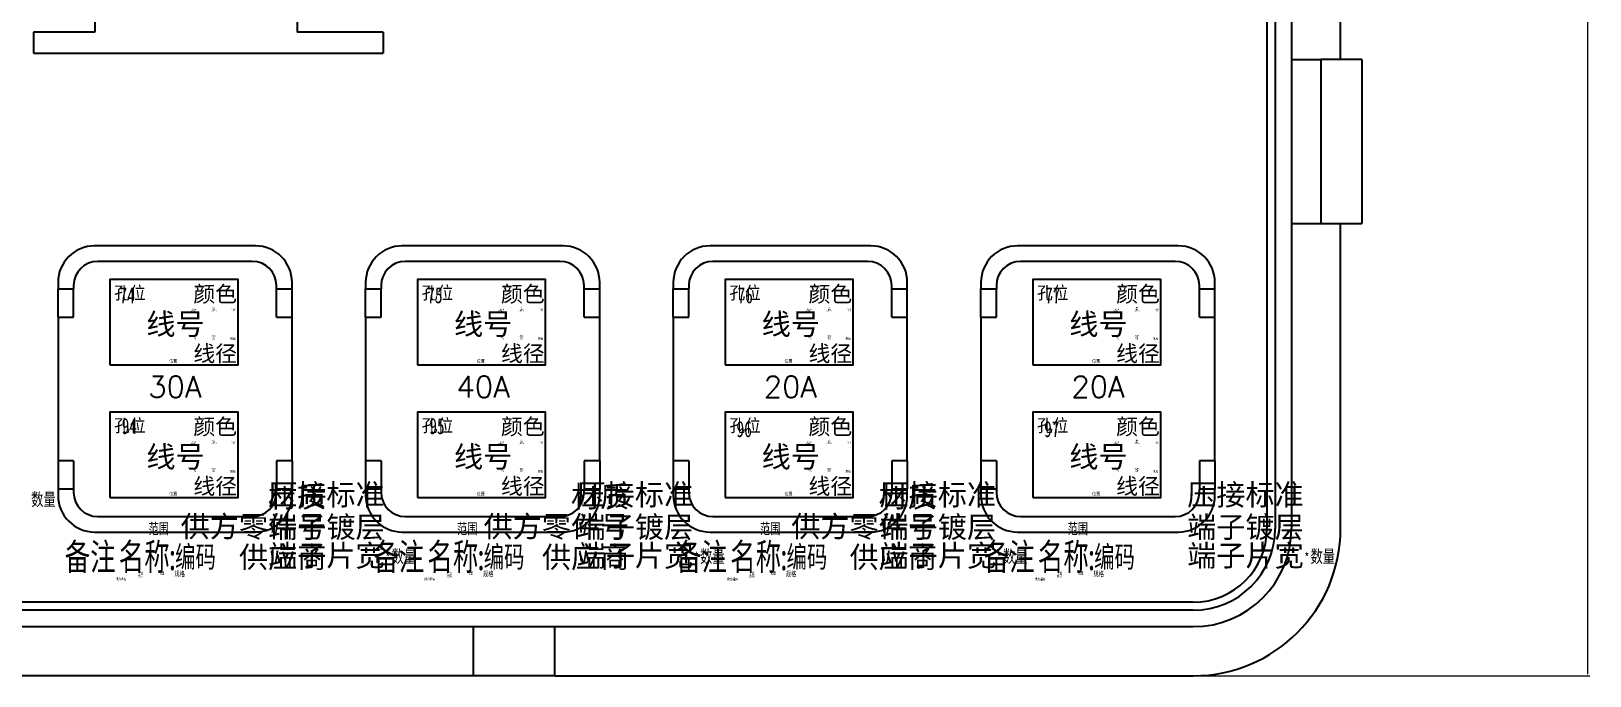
# Model space of a CAD drawing. Header units: millimetres. Extents: x -2653 to 6698, y -4403 to -42.
# Drawn here: x -2384.4 to -2238.4, y -342 to -281.6 of the extents above; entities that cross this region are included whole.
import ezdxf
from ezdxf.enums import TextEntityAlignment as Align

# ---------------------------------------------------------------- set-up
doc = ezdxf.new("R2010")
doc.units = ezdxf.units.MM
doc.header["$MEASUREMENT"] = 0
for name, color, linetype in [('文字', 3, 'Continuous'), ('轮廓线', 7, 'Continuous'), ('附件-供应商', 43, 'Continuous'), ('附件-名称', 53, 'Continuous'), ('附件-数量', 21, 'Continuous'), ('附件-编码', 52, 'Continuous')]:
    doc.layers.add(name, color=color, linetype=linetype)
for name, color, linetype, plot in [('附件-不打印', 2, 'Continuous', False), ('隐藏-剥皮长度', 2, 'Continuous', False), ('隐藏-加余量', 1, 'Continuous', False), ('隐藏-备注', 1, 'Continuous', False), ('隐藏-孔位', 1, 'Continuous', False), ('隐藏-对应端子', 2, 'Continuous', False), ('隐藏-规格', 1, 'Continuous', False), ('隐藏-辅助信息', 3, 'Continuous', False), ('隐藏-防水栓', 2, 'Continuous', False)]:
    doc.layers.add(name, color=color, linetype=linetype, plot=plot)
doc.styles.add('CL', font='', dxfattribs={"height": 2})
doc.styles.get("Standard").update_dxf_attribs({"font": 'txt', "bigfont": 'gbcbig.shx'})
doc.styles.add('灯泡', font='', dxfattribs={"width": 0.7})
doc.styles.get('CL').set_extended_font_data('SimSun')
doc.styles.get('灯泡').set_extended_font_data('NSimSun')

msp = doc.modelspace()

# ---------------------------------------------------------------- linework, layer by layer
at = {"color": 0, "lineweight": -3}
for p, q in [((-2268.67, -120.31), (-2268.67, -328.2)), ((-2267.91, -120.31), (-2267.91, -328.21)), ((-2266.38, -120.31), (-2266.38, -328.19)), ((-2261.78, -284.28), (-2261.78, -175.48)), ((-2384.15, -283.69), (-2351.41, -283.69)), ((-2261.78, -328.22), (-2261.78, -299.61)), ((-2275.57, -335.08), (-2609.64, -335.08)), ((-2275.57, -335.84), (-2609.64, -335.84)), ((-2275.57, -337.38), (-2609.64, -337.38)), ((-2343, -341.97), (-2407.36, -341.97)), ((-2335.34, -341.97), (-2275.57, -341.97))]:
    msp.add_line(p, q, dxfattribs=at)
at = {"color": 0, "lineweight": -3, "ltscale": 0.33495}
for p, q in [((-2378.39, -268.31), (-2378.39, -281.71)), ((-2359.47, -268.31), (-2359.47, -281.71))]:
    msp.add_line(p, q, dxfattribs=at)
at = {"color": 0, "lineweight": -3, "ltscale": 0.18975}
msp.add_line((-2378.39, -281.71), (-2384.15, -281.71), dxfattribs=at)
at = {"color": 0, "lineweight": -3, "ltscale": 0.0495}
for p, q in [((-2384.15, -281.71), (-2384.15, -283.69)), ((-2351.41, -281.71), (-2351.41, -283.69))]:
    msp.add_line(p, q, dxfattribs=at)
at = {"color": 0, "lineweight": -3, "ltscale": 0.2508}
msp.add_line((-2351.41, -281.71), (-2359.47, -281.71), dxfattribs=at)
at = {"color": 0, "lineweight": -3, "ltscale": 0.060811}
for p, q in [((-2266.38, -284.28), (-2263.62, -284.28)), ((-2266.38, -299.61), (-2263.62, -299.61))]:
    msp.add_line(p, q, dxfattribs=at)
at = {"color": 0, "lineweight": -3, "ltscale": 0.084459}
for p, q in [((-2259.79, -284.28), (-2263.62, -284.28)), ((-2263.62, -299.61), (-2259.79, -299.61))]:
    msp.add_line(p, q, dxfattribs=at)
at = {"color": 0, "lineweight": -3, "ltscale": 0.337837}
for p, q in [((-2263.62, -284.28), (-2263.62, -299.61)), ((-2259.79, -284.28), (-2259.79, -299.61))]:
    msp.add_line(p, q, dxfattribs=at)
at = {"color": 0, "lineweight": -3, "ltscale": 0.376201}
for p, q in [((-2363.37, -301.72), (-2378.42, -301.72)), ((-2334.57, -301.72), (-2349.62, -301.72)), ((-2305.77, -301.72), (-2320.82, -301.72)), ((-2276.97, -301.72), (-2292.02, -301.72)), ((-2378.42, -328.51), (-2363.37, -328.51)), ((-2349.62, -328.51), (-2334.57, -328.51)), ((-2320.82, -328.51), (-2305.77, -328.51)), ((-2292.02, -328.51), (-2276.97, -328.51))]:
    msp.add_line(p, q, dxfattribs=at)
at = {"color": 0, "lineweight": -3, "ltscale": 0.361996}
for p, q in [((-2363.66, -303.17), (-2378.13, -303.17)), ((-2334.86, -303.17), (-2349.34, -303.17)), ((-2306.06, -303.17), (-2320.54, -303.17)), ((-2277.26, -303.17), (-2291.74, -303.17)), ((-2378.13, -327.06), (-2363.66, -327.06)), ((-2349.34, -327.06), (-2334.86, -327.06)), ((-2320.54, -327.06), (-2306.06, -327.06)), ((-2291.74, -327.06), (-2277.26, -327.06))]:
    msp.add_line(p, q, dxfattribs=at)
at = {"color": 0, "lineweight": -3, "ltscale": 0.014851}
for p, q in [((-2381.85, -305.15), (-2381.85, -305.74)), ((-2359.94, -305.74), (-2359.94, -305.15)), ((-2353.05, -305.15), (-2353.05, -305.74)), ((-2331.14, -305.74), (-2331.14, -305.15)), ((-2324.25, -305.15), (-2324.25, -305.74)), ((-2302.34, -305.74), (-2302.34, -305.15)), ((-2295.45, -305.15), (-2295.45, -305.74)), ((-2273.54, -305.74), (-2273.54, -305.15))]:
    msp.add_line(p, q, dxfattribs=at)
at = {"color": 0, "lineweight": -3, "ltscale": 0.066}
for p, q in [((-2381.85, -308.38), (-2381.85, -305.74)), ((-2380.4, -308.38), (-2380.4, -305.74)), ((-2361.39, -308.38), (-2361.39, -305.74)), ((-2359.94, -308.38), (-2359.94, -305.74)), ((-2353.05, -308.38), (-2353.05, -305.74)), ((-2351.6, -308.38), (-2351.6, -305.74)), ((-2332.59, -308.38), (-2332.59, -305.74)), ((-2331.14, -308.38), (-2331.14, -305.74)), ((-2324.25, -308.38), (-2324.25, -305.74)), ((-2322.8, -308.38), (-2322.8, -305.74)), ((-2303.79, -308.38), (-2303.79, -305.74)), ((-2302.34, -308.38), (-2302.34, -305.74)), ((-2295.45, -308.38), (-2295.45, -305.74)), ((-2294, -308.38), (-2294, -305.74)), ((-2274.99, -308.38), (-2274.99, -305.74)), ((-2273.54, -308.38), (-2273.54, -305.74)), ((-2381.85, -321.85), (-2381.85, -324.49)), ((-2380.4, -321.85), (-2380.4, -324.49)), ((-2361.39, -321.85), (-2361.39, -324.49)), ((-2359.94, -321.85), (-2359.94, -324.49)), ((-2353.05, -321.85), (-2353.05, -324.49)), ((-2351.6, -321.85), (-2351.6, -324.49)), ((-2332.59, -321.85), (-2332.59, -324.49)), ((-2331.14, -321.85), (-2331.14, -324.49)), ((-2324.25, -321.85), (-2324.25, -324.49)), ((-2322.8, -321.85), (-2322.8, -324.49)), ((-2303.79, -321.85), (-2303.79, -324.49)), ((-2302.34, -321.85), (-2302.34, -324.49)), ((-2295.45, -321.85), (-2295.45, -324.49)), ((-2294, -321.85), (-2294, -324.49)), ((-2274.99, -321.85), (-2274.99, -324.49)), ((-2273.54, -321.85), (-2273.54, -324.49))]:
    msp.add_line(p, q, dxfattribs=at)
at = {"color": 0, "lineweight": -3, "ltscale": 0.036301}
for p, q in [((-2381.85, -305.74), (-2380.4, -305.74)), ((-2353.05, -305.74), (-2351.6, -305.74)), ((-2324.25, -305.74), (-2322.8, -305.74)), ((-2295.45, -305.74), (-2294, -305.74)), ((-2381.85, -308.38), (-2380.4, -308.38)), ((-2353.05, -308.38), (-2351.6, -308.38)), ((-2324.25, -308.38), (-2322.8, -308.38)), ((-2295.45, -308.38), (-2294, -308.38)), ((-2380.4, -321.85), (-2381.85, -321.85)), ((-2351.6, -321.85), (-2353.05, -321.85)), ((-2322.8, -321.85), (-2324.25, -321.85)), ((-2294, -321.85), (-2295.45, -321.85)), ((-2380.4, -324.49), (-2381.85, -324.49)), ((-2351.6, -324.49), (-2353.05, -324.49)), ((-2322.8, -324.49), (-2324.25, -324.49)), ((-2294, -324.49), (-2295.45, -324.49))]:
    msp.add_line(p, q, dxfattribs=at)
at = {"color": 0, "lineweight": -3, "ltscale": 0.007748}
for p, q in [((-2380.4, -305.43), (-2380.4, -305.74)), ((-2361.39, -305.74), (-2361.39, -305.43)), ((-2351.6, -305.43), (-2351.6, -305.74)), ((-2332.59, -305.74), (-2332.59, -305.43)), ((-2322.8, -305.43), (-2322.8, -305.74)), ((-2303.79, -305.74), (-2303.79, -305.43)), ((-2294, -305.43), (-2294, -305.74)), ((-2274.99, -305.74), (-2274.99, -305.43)), ((-2380.4, -324.49), (-2380.4, -324.8)), ((-2361.39, -324.8), (-2361.39, -324.49)), ((-2351.6, -324.49), (-2351.6, -324.8)), ((-2332.59, -324.8), (-2332.59, -324.49)), ((-2322.8, -324.49), (-2322.8, -324.8)), ((-2303.79, -324.8), (-2303.79, -324.49)), ((-2294, -324.49), (-2294, -324.8)), ((-2274.99, -324.8), (-2274.99, -324.49))]:
    msp.add_line(p, q, dxfattribs=at)
at = {"color": 0, "lineweight": -3, "ltscale": 0.036299}
for p, q in [((-2361.39, -305.74), (-2359.94, -305.74)), ((-2332.59, -305.74), (-2331.14, -305.74)), ((-2303.79, -305.74), (-2302.34, -305.74)), ((-2274.99, -305.74), (-2273.54, -305.74)), ((-2361.39, -308.38), (-2359.94, -308.38)), ((-2332.59, -308.38), (-2331.14, -308.38)), ((-2303.79, -308.38), (-2302.34, -308.38)), ((-2274.99, -308.38), (-2273.54, -308.38)), ((-2359.94, -321.85), (-2361.39, -321.85)), ((-2331.14, -321.85), (-2332.59, -321.85)), ((-2302.34, -321.85), (-2303.79, -321.85)), ((-2273.54, -321.85), (-2274.99, -321.85)), ((-2359.94, -324.49), (-2361.39, -324.49)), ((-2331.14, -324.49), (-2332.59, -324.49)), ((-2302.34, -324.49), (-2303.79, -324.49)), ((-2273.54, -324.49), (-2274.99, -324.49))]:
    msp.add_line(p, q, dxfattribs=at)
at = {"color": 0, "lineweight": -3, "ltscale": 0.3036}
for p, q in [((-2381.85, -308.38), (-2381.85, -320.53)), ((-2353.05, -308.38), (-2353.05, -320.53)), ((-2324.25, -308.38), (-2324.25, -320.53)), ((-2295.45, -308.38), (-2295.45, -320.53))]:
    msp.add_line(p, q, dxfattribs=at)
at = {"color": 0, "lineweight": -3, "ltscale": 0.032999}
for p, q in [((-2359.94, -309.7), (-2359.94, -308.38)), ((-2331.14, -309.7), (-2331.14, -308.38)), ((-2302.34, -309.7), (-2302.34, -308.38)), ((-2273.54, -309.7), (-2273.54, -308.38))]:
    msp.add_line(p, q, dxfattribs=at)
at = {"color": 0, "lineweight": -3, "ltscale": 0.303601}
for p, q in [((-2359.94, -321.85), (-2359.94, -309.7)), ((-2331.14, -321.85), (-2331.14, -309.7)), ((-2302.34, -321.85), (-2302.34, -309.7)), ((-2273.54, -321.85), (-2273.54, -309.7))]:
    msp.add_line(p, q, dxfattribs=at)
at = {"color": 0, "lineweight": -3, "ltscale": 0.033}
for p, q in [((-2381.85, -320.53), (-2381.85, -321.85)), ((-2353.05, -320.53), (-2353.05, -321.85)), ((-2324.25, -320.53), (-2324.25, -321.85)), ((-2295.45, -320.53), (-2295.45, -321.85))]:
    msp.add_line(p, q, dxfattribs=at)
at = {"color": 0, "lineweight": -3, "ltscale": 0.01485}
for p, q in [((-2381.85, -324.49), (-2381.85, -325.08)), ((-2359.94, -325.08), (-2359.94, -324.49)), ((-2353.05, -324.49), (-2353.05, -325.08)), ((-2331.14, -325.08), (-2331.14, -324.49)), ((-2324.25, -324.49), (-2324.25, -325.08)), ((-2302.34, -325.08), (-2302.34, -324.49)), ((-2295.45, -324.49), (-2295.45, -325.08)), ((-2273.54, -325.08), (-2273.54, -324.49))]:
    msp.add_line(p, q, dxfattribs=at)
at = {"color": 0, "lineweight": -3, "ltscale": 0.101351}
for p, q in [((-2343, -337.38), (-2343, -341.97)), ((-2335.34, -341.97), (-2335.34, -337.38))]:
    msp.add_line(p, q, dxfattribs=at)
at = {"color": 0, "lineweight": -3, "ltscale": 0.168918}
msp.add_line((-2335.34, -341.97), (-2343, -341.97), dxfattribs=at)
at = {"color": 0, "lineweight": -3}
for points in [[(-2377, -312.86), (-2365, -312.86), (-2365, -304.86), (-2377, -304.86)], [(-2348.2, -312.86), (-2336.2, -312.86), (-2336.2, -304.86), (-2348.2, -304.86)], [(-2319.4, -312.86), (-2307.4, -312.86), (-2307.4, -304.86), (-2319.4, -304.86)], [(-2290.6, -312.86), (-2278.6, -312.86), (-2278.6, -304.86), (-2290.6, -304.86)], [(-2377, -325.28), (-2365, -325.28), (-2365, -317.28), (-2377, -317.28)], [(-2348.2, -325.28), (-2336.2, -325.28), (-2336.2, -317.28), (-2348.2, -317.28)], [(-2319.4, -325.28), (-2307.4, -325.28), (-2307.4, -317.28), (-2319.4, -317.28)], [(-2290.6, -325.28), (-2278.6, -325.28), (-2278.6, -317.28), (-2290.6, -317.28)]]:
    msp.add_lwpolyline(points, close=True, dxfattribs=at)
for centre, radius, start, end in [((-2378.42, -305.15), 3.43, 90, 180), ((-2363.37, -305.15), 3.43, 0, 90), ((-2349.62, -305.15), 3.43, 90, 180), ((-2334.57, -305.15), 3.43, 0, 90), ((-2320.82, -305.15), 3.43, 90, 180), ((-2305.77, -305.15), 3.43, 0, 90), ((-2292.02, -305.15), 3.43, 90, 180), ((-2276.97, -305.15), 3.43, 0, 90), ((-2378.13, -305.43), 2.26, 90, 180), ((-2363.66, -305.43), 2.26, 0, 90), ((-2349.34, -305.43), 2.26, 90, 180), ((-2334.86, -305.43), 2.26, 0, 90), ((-2320.54, -305.43), 2.26, 90, 180), ((-2306.06, -305.43), 2.26, 0, 90), ((-2291.74, -305.43), 2.26, 90, 180), ((-2277.26, -305.43), 2.26, 0, 90), ((-2378.42, -325.08), 3.43, 180, 270), ((-2378.13, -324.8), 2.26, 180, 270), ((-2363.66, -324.8), 2.26, 270, 0), ((-2363.37, -325.08), 3.43, 270, 0), ((-2349.62, -325.08), 3.43, 180, 270), ((-2349.34, -324.8), 2.26, 180, 270), ((-2334.86, -324.8), 2.26, 270, 0), ((-2334.57, -325.08), 3.43, 270, 0), ((-2320.82, -325.08), 3.43, 180, 270), ((-2320.54, -324.8), 2.26, 180, 270), ((-2306.06, -324.8), 2.26, 270, 0), ((-2305.77, -325.08), 3.43, 270, 0), ((-2292.02, -325.08), 3.43, 180, 270), ((-2291.74, -324.8), 2.26, 180, 270), ((-2277.26, -324.8), 2.26, 270, 0), ((-2276.97, -325.08), 3.43, 270, 0), ((-2275.57, -328.18), 13.79, 270, 0), ((-2275.57, -328.18), 9.19, 270, 0), ((-2275.57, -328.18), 7.66, 270, 0), ((-2275.57, -328.18), 6.9, 270, 0)]:
    msp.add_arc(centre, radius, start, end, dxfattribs=at)
at = {"layer": '轮廓线', "lineweight": 0}
for p, q in [((-2238.63, -341.79), (-2238.63, -229.34)), ((-2275.51, -341.97), (-2238.45, -341.97))]:
    msp.add_line(p, q, dxfattribs=at)
msp.add_solid([(-2238.66, -341.79), (-2238.6, -341.79), (-2238.63, -341.97)], dxfattribs=at)

# ---------------------------------------------------------------- texts
at = {"color": 0, "lineweight": -3, "char_height": 1.5, "width": 3.6791, "attachment_point": 1, "style": '灯泡'}
for s, insert in [('74', (-2376.08, -305.59)), ('75', (-2347.28, -305.59)), ('76', (-2318.23, -305.59)), ('77', (-2289.44, -305.59)), ('94', (-2375.89, -317.84)), ('95', (-2347.09, -317.84)), ('96', (-2318.33, -318.12)), ('97', (-2289.53, -318.12))]:
    msp.add_mtext(s, dxfattribs=dict(at, insert=insert))
at = {"layer": '文字', "lineweight": 0}
for s, p in [('30A', (-2373.4, -315.91)), ('40A', (-2344.54, -315.91)), ('20A', (-2315.78, -315.91)), ('20A', (-2286.98, -315.91))]:
    msp.add_text(s, height=2, dxfattribs=at).set_placement(p)
at = {"layer": '文字', "style": '灯泡', "width": 0.7}
for p in [(-2371.14, -330.83), (-2342.25, -330.83), (-2313.9, -330.83), (-2285.1, -330.83)]:
    msp.add_text(':', height=2.5, dxfattribs=at).set_placement(p, align=Align.MIDDLE_CENTER)
at = {"layer": '文字', "color": 3, "style": 'CL', "flags": 1}
for tag, p in [('材质', (-2356.73, -325.19)), ('压接标准', (-2351.27, -325.01)), ('材质', (-2328.37, -325.19)), ('压接标准', (-2322.39, -325.01)), ('材质', (-2299.57, -325.19)), ('压接标准', (-2294.03, -325.01)), ('压接标准', (-2265.23, -325.01)), ('供方零件号', (-2356.73, -327.99)), ('端子镀层', (-2351.27, -328.04)), ('供方零件号', (-2328.37, -327.99)), ('端子镀层', (-2322.39, -328.04)), ('供方零件号', (-2299.57, -327.99)), ('端子镀层', (-2294.03, -328.04)), ('端子镀层', (-2265.23, -328.04)), ('端子片宽', (-2351.27, -330.71)), ('端子片宽', (-2322.39, -330.71)), ('端子片宽', (-2294.03, -330.71)), ('端子片宽', (-2265.23, -330.71))]:
    msp.add_attdef(tag, text='', height=2, dxfattribs=at).set_placement(p, align=Align.MIDDLE_RIGHT)
at = {"layer": '轮廓线', "color": 7, "style": 'CL', "flags": 4}
for tag, text, p in [('颜色', 'NC', (-2365.09, -306.22)), ('颜色', 'NC', (-2336.29, -306.22)), ('颜色', 'NC', (-2307.5, -306.22)), ('颜色', 'NC', (-2278.7, -306.22)), ('线径', '0.5', (-2365.09, -311.8)), ('线径', '0.5', (-2336.29, -311.8)), ('线径', '0.5', (-2307.5, -311.8)), ('线径', '0.5', (-2278.7, -311.8)), ('颜色', 'NC', (-2365.09, -318.64)), ('颜色', 'NC', (-2336.29, -318.64)), ('颜色', 'NC', (-2307.5, -318.64)), ('颜色', 'NC', (-2278.7, -318.64)), ('线径', '0.5', (-2365.09, -324.22)), ('线径', '0.5', (-2336.29, -324.22)), ('线径', '0.5', (-2307.5, -324.22)), ('线径', '0.5', (-2278.7, -324.22))]:
    msp.add_attdef(tag, text=text, height=1.5, dxfattribs=at).set_placement(p, align=Align.MIDDLE_RIGHT)
for p in [(-2370.85, -309.04), (-2342.05, -309.04), (-2313.25, -309.04), (-2284.45, -309.04), (-2370.85, -321.46), (-2342.05, -321.46), (-2313.25, -321.46), (-2284.45, -321.46)]:
    msp.add_attdef('线号', text='300', height=2, dxfattribs=at).set_placement(p, align=Align.MIDDLE_CENTER)
at = {"layer": '附件-不打印', "color": 3, "style": 'CL', "width": 0.7}
for tag, height, flags, p in [('范围', 1, 1, (-2372.42, -328.2)), ('范围', 1, 1, (-2343.54, -328.2)), ('范围', 1, 1, (-2315.18, -328.2)), ('范围', 1, 1, (-2286.38, -328.2)), ('工位', 0.25, 5, (-2374.13, -332.36)), ('位置', 0.25, 9, (-2372.14, -332.36)), ('工位', 0.25, 5, (-2345.24, -332.36)), ('位置', 0.25, 9, (-2343.25, -332.36)), ('工位', 0.25, 5, (-2316.89, -332.36)), ('位置', 0.25, 9, (-2314.9, -332.36)), ('工位', 0.25, 5, (-2288.09, -332.36)), ('位置', 0.25, 9, (-2286.1, -332.36)), ('供方编码', 0.25, 5, (-2375.95, -332.92)), ('供方编码', 0.25, 5, (-2347.06, -332.92)), ('供方编码', 0.25, 5, (-2318.71, -332.92)), ('供方编码', 0.25, 5, (-2289.91, -332.92))]:
    msp.add_attdef(tag, text='', height=height, dxfattribs=dict(at, flags=flags)).set_placement(p, align=Align.MIDDLE_CENTER)
at = {"layer": '附件-不打印', "color": 1, "style": 'CL', "width": 0.7, "flags": 8}
for p in [(-2376.45, -332.08), (-2347.56, -332.08), (-2319.21, -332.08), (-2290.41, -332.08)]:
    msp.add_attdef('备注', text='', height=2.5, dxfattribs=at).set_placement(p, align=Align.RIGHT)
at = {"layer": '附件-不打印', "color": 1, "style": 'CL', "width": 0.7, "flags": 13}
for p in [(-2374.38, -332.77), (-2345.49, -332.77), (-2317.14, -332.77), (-2288.34, -332.77)]:
    msp.add_attdef('选项', p, 'ALL', height=0.25, dxfattribs=at)
at = {"layer": '附件-不打印', "color": 3, "style": 'CL', "width": 0.7, "flags": 9}
for p in [(-2370.96, -332.68), (-2342.07, -332.68), (-2313.72, -332.68), (-2284.92, -332.68)]:
    msp.add_attdef('规格', p, '——', height=0.5, dxfattribs=at)
at = {"layer": '附件-供应商', "color": 3, "style": 'CL', "flags": 1}
for p in [(-2356.73, -330.86), (-2328.37, -330.86), (-2299.57, -330.86)]:
    msp.add_attdef('供应商', text='', height=2, dxfattribs=at).set_placement(p, align=Align.MIDDLE_RIGHT)
at = {"layer": '附件-名称', "color": 3, "style": 'CL', "width": 0.7, "flags": 8}
for p in [(-2371.39, -330.83), (-2342.5, -330.83), (-2314.15, -330.83), (-2285.35, -330.83)]:
    msp.add_attdef('名称', text='端子', height=2.5, dxfattribs=at).set_placement(p, align=Align.MIDDLE_RIGHT)
at = {"layer": '附件-数量', "color": 2, "style": 'CL', "width": 0.7, "flags": 13}
for p in [(-2384.36, -325.46), (-2350.63, -330.79), (-2321.74, -330.79), (-2293.39, -330.79), (-2264.59, -330.79)]:
    msp.add_attdef('数量', text='1', height=1.2, dxfattribs=at).set_placement(p, align=Align.MIDDLE_LEFT)
at = {"layer": '附件-数量', "color": 2, "style": 'CL', "width": 0.7, "flags": 7}
for p in [(-2350.98, -330.92), (-2322.09, -330.92), (-2293.74, -330.92), (-2264.94, -330.92)]:
    msp.add_attdef('*', text='*', height=1, dxfattribs=at).set_placement(p, align=Align.MIDDLE_CENTER)
at = {"layer": '附件-编码', "color": 2, "style": 'CL', "width": 0.7}
for p in [(-2370.89, -330.83), (-2342, -330.83), (-2313.65, -330.83), (-2284.85, -330.83)]:
    msp.add_attdef('编码', text='', height=2, dxfattribs=at).set_placement(p, align=Align.MIDDLE_LEFT)
at = {"layer": '隐藏-剥皮长度', "color": 2, "style": 'CL', "width": 0.9, "flags": 4}
for p in [(-2365.23, -307.8), (-2336.43, -307.8), (-2307.63, -307.8), (-2278.83, -307.8), (-2365.23, -320.22), (-2336.43, -320.22), (-2307.63, -320.22), (-2278.83, -320.22)]:
    msp.add_attdef('剥皮', text='', height=0.1, dxfattribs=at).set_placement(p, align=Align.MIDDLE_RIGHT)
at = {"layer": '隐藏-加余量', "color": 1, "style": 'CL', "width": 0.9, "flags": 4}
for p in [(-2365.23, -307.66), (-2336.43, -307.66), (-2307.63, -307.66), (-2278.83, -307.66), (-2365.23, -320.08), (-2336.43, -320.08), (-2307.63, -320.08), (-2278.83, -320.08)]:
    msp.add_attdef('加余量', text='', height=0.1, dxfattribs=at).set_placement(p, align=Align.MIDDLE_RIGHT)
at = {"layer": '隐藏-备注', "color": 1, "style": 'CL', "width": 0.9, "flags": 5}
for p in [(-2367.27, -310.4), (-2338.47, -310.4), (-2309.67, -310.4), (-2280.87, -310.4), (-2367.27, -322.82), (-2338.47, -322.82), (-2309.67, -322.82), (-2280.87, -322.82)]:
    msp.add_attdef('备注', text='', height=0.1, dxfattribs=at).set_placement(p, align=Align.MIDDLE_CENTER)
at = {"layer": '隐藏-孔位', "color": 6, "style": 'CL', "width": 0.9, "flags": 4}
for p in [(-2376.6, -306.11), (-2347.8, -306.11), (-2319, -306.11), (-2290.2, -306.11), (-2376.6, -318.53), (-2347.8, -318.53), (-2319, -318.53), (-2290.2, -318.53)]:
    msp.add_attdef('孔位', text='', height=1.2, dxfattribs=at).set_placement(p, align=Align.MIDDLE_LEFT)
at = {"layer": '隐藏-对应端子', "color": 2, "style": 'CL', "width": 0.9, "flags": 4}
for p in [(-2368.92, -307.81), (-2340.12, -307.81), (-2311.32, -307.81), (-2282.52, -307.81), (-2368.92, -320.23), (-2340.12, -320.23), (-2311.32, -320.23), (-2282.52, -320.23)]:
    msp.add_attdef('对应簧片', text='', height=0.1, dxfattribs=at).set_placement(p, align=Align.MIDDLE_RIGHT)
at = {"layer": '隐藏-规格', "color": 1, "style": 'CL', "width": 0.9, "flags": 5}
for p in [(-2365.23, -310.41), (-2336.43, -310.41), (-2307.63, -310.41), (-2278.83, -310.41), (-2365.23, -322.83), (-2336.43, -322.83), (-2307.63, -322.83), (-2278.83, -322.83)]:
    msp.add_attdef('规格', text='', height=0.2, dxfattribs=at).set_placement(p, align=Align.MIDDLE_RIGHT)
at = {"layer": '隐藏-辅助信息', "color": 3, "style": 'CL', "width": 0.9, "flags": 5}
for tag, p in [('供方编码', (-2367.27, -307.78)), ('编码', (-2367.27, -307.65)), ('供方编码', (-2338.47, -307.78)), ('编码', (-2338.47, -307.65)), ('供方编码', (-2309.67, -307.78)), ('编码', (-2309.67, -307.65)), ('供方编码', (-2280.87, -307.78)), ('编码', (-2280.87, -307.65)), ('供方编码', (-2367.27, -320.2)), ('编码', (-2367.27, -320.07)), ('供方编码', (-2338.47, -320.2)), ('编码', (-2338.47, -320.07)), ('供方编码', (-2309.67, -320.2)), ('编码', (-2309.67, -320.07)), ('供方编码', (-2280.87, -320.2)), ('编码', (-2280.87, -320.07))]:
    msp.add_attdef(tag, text='', height=0.1, dxfattribs=at).set_placement(p, align=Align.MIDDLE_CENTER)
at = {"layer": '隐藏-辅助信息', "color": 2, "style": 'CL', "width": 0.9, "flags": 5}
for tag, text, p in [('辅助', '辅助件', (-2367.27, -307.51)), ('辅助', '辅助件', (-2338.47, -307.51)), ('辅助', '辅助件', (-2309.67, -307.51)), ('辅助', '辅助件', (-2280.87, -307.51)), ('标识管', '', (-2367.27, -310.16)), ('标识管', '', (-2338.47, -310.16)), ('标识管', '', (-2309.67, -310.16)), ('标识管', '', (-2280.87, -310.16)), ('辅助', '辅助件', (-2367.27, -319.93)), ('辅助', '辅助件', (-2338.47, -319.93)), ('辅助', '辅助件', (-2309.67, -319.93)), ('辅助', '辅助件', (-2280.87, -319.93)), ('标识管', '', (-2367.27, -322.58)), ('标识管', '', (-2338.47, -322.58)), ('标识管', '', (-2309.67, -322.58)), ('标识管', '', (-2280.87, -322.58))]:
    msp.add_attdef(tag, text=text, height=0.1, dxfattribs=at).set_placement(p, align=Align.MIDDLE_CENTER)
at = {"layer": '隐藏-辅助信息', "color": 3, "style": 'CL', "width": 0.9, "flags": 5}
for tag, text, p in [('线种', 'FLRY', (-2368.92, -310.28)), ('工位', '', (-2368.92, -310.4)), ('线种', 'FLRY', (-2340.12, -310.28)), ('工位', '', (-2340.12, -310.4)), ('线种', 'FLRY', (-2311.32, -310.28)), ('工位', '', (-2311.32, -310.4)), ('线种', 'FLRY', (-2282.52, -310.28)), ('工位', '', (-2282.52, -310.4)), ('线种', 'FLRY', (-2368.92, -322.7)), ('工位', '', (-2368.92, -322.82)), ('线种', 'FLRY', (-2340.12, -322.7)), ('工位', '', (-2340.12, -322.82)), ('线种', 'FLRY', (-2311.32, -322.7)), ('工位', '', (-2311.32, -322.82)), ('线种', 'FLRY', (-2282.52, -322.7)), ('工位', '', (-2282.52, -322.82))]:
    msp.add_attdef(tag, text=text, height=0.1, dxfattribs=at).set_placement(p, align=Align.MIDDLE_RIGHT)
at = {"layer": '隐藏-辅助信息', "color": 1, "style": 'CL', "width": 0.9, "flags": 5}
for p in [(-2367.27, -310.28), (-2338.47, -310.28), (-2309.67, -310.28), (-2280.87, -310.28), (-2367.27, -322.7), (-2338.47, -322.7), (-2309.67, -322.7), (-2280.87, -322.7)]:
    msp.add_attdef('选项', text='ALL', height=0.1, dxfattribs=at).set_placement(p, align=Align.MIDDLE_CENTER)
at = {"layer": '隐藏-辅助信息', "color": 4, "style": 'CL', "width": 0.9, "flags": 4}
for p in [(-2371.07, -312.51), (-2342.27, -312.51), (-2313.47, -312.51), (-2284.67, -312.51), (-2371.07, -324.93), (-2342.27, -324.93), (-2313.47, -324.93), (-2284.67, -324.93)]:
    msp.add_attdef('位置', text='ABC', height=0.3, dxfattribs=at).set_placement(p, align=Align.MIDDLE_CENTER)
at = {"layer": '隐藏-防水栓', "color": 2, "style": 'CL', "width": 0.9, "flags": 4}
for p in [(-2368.92, -307.66), (-2340.12, -307.66), (-2311.32, -307.66), (-2282.52, -307.66), (-2368.92, -320.08), (-2340.12, -320.08), (-2311.32, -320.08), (-2282.52, -320.08)]:
    msp.add_attdef('防水栓', text='', height=0.1, dxfattribs=at).set_placement(p, align=Align.MIDDLE_RIGHT)

doc.saveas('drawing.dxf')
